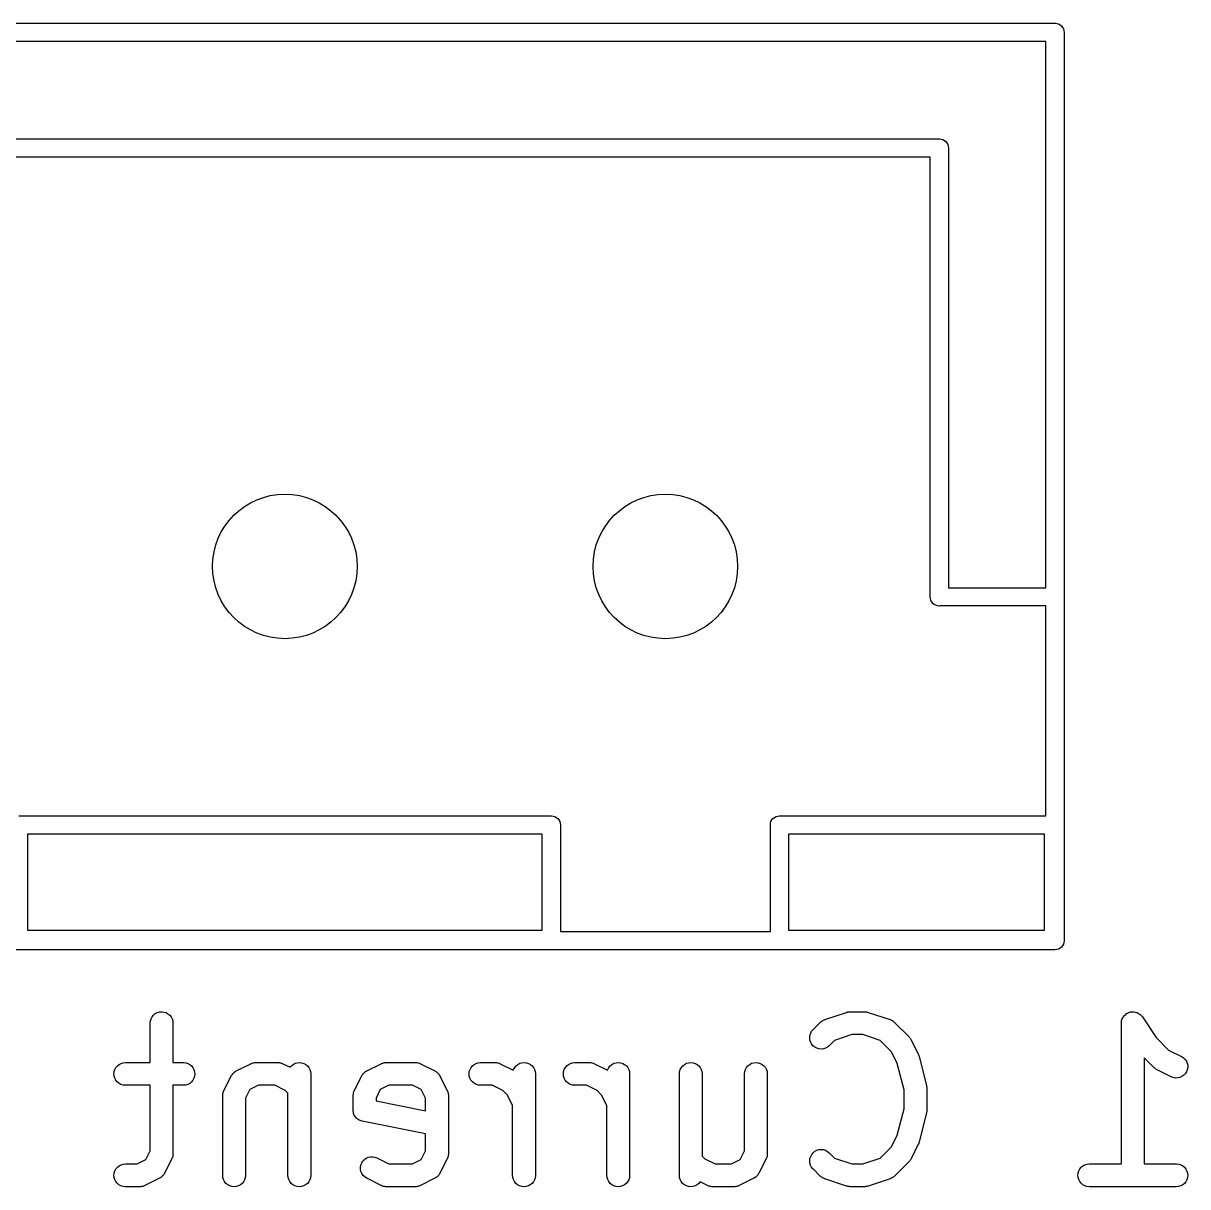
# Model space of a CAD drawing. Extents: x 140.2 to 175.1, y -102.6 to -62.2.
# Drawn here: x 146.07 to 153.72, y -99.2 to -91.55 of the extents above; entities that cross this region are included whole.
import ezdxf

# ---------------------------------------------------------------- set-up
doc = ezdxf.new("R2010")
doc.units = 0
doc.layers.add('BLACK', color=7, linetype='CONTINUOUS')

msp = doc.modelspace()

# ---------------------------------------------------------------- linework, layer by layer
at = {"layer": 'BLACK', "linetype": 'CONTINUOUS'}
for p, q in [((142.731, -91.553), (152.845, -91.553)), ((152.845, -91.553), (152.848, -91.5527)), ((152.848, -91.5527), (152.851, -91.553)), ((152.851, -91.553), (152.851, -91.553)), ((152.851, -91.553), (152.86, -91.5539)), ((152.86, -91.5539), (152.871, -91.5573)), ((152.871, -91.5573), (152.881, -91.5629)), ((152.881, -91.5629), (152.891, -91.5704)), ((152.891, -91.5704), (152.898, -91.5795)), ((152.898, -91.5795), (152.904, -91.5899)), ((152.904, -91.5899), (152.907, -91.6012)), ((152.907, -91.6012), (152.908, -91.613)), ((152.908, -91.613), (152.908, -91.6159)), ((152.908, -91.6159), (152.908, -97.5801)), ((152.788, -91.673), (142.788, -91.673)), ((152.788, -95.263), (152.788, -91.673)), ((143.491, -92.313), (152.085, -92.313)), ((152.085, -92.313), (152.088, -92.3127)), ((152.088, -92.3127), (152.091, -92.313)), ((152.091, -92.313), (152.1, -92.3139)), ((152.1, -92.3139), (152.111, -92.3173)), ((152.111, -92.3173), (152.121, -92.3229)), ((152.121, -92.3229), (152.131, -92.3304)), ((152.131, -92.3304), (152.138, -92.3395)), ((152.138, -92.3395), (152.144, -92.3499)), ((152.144, -92.3499), (152.147, -92.3612)), ((152.147, -92.3612), (152.148, -92.373)), ((152.148, -92.373), (152.148, -92.3759)), ((152.148, -92.3759), (152.148, -95.263)), ((152.028, -92.433), (143.548, -92.433)), ((152.028, -95.3201), (152.028, -92.433)), ((152.028, -95.323), (152.028, -95.3201)), ((152.029, -95.3348), (152.028, -95.323)), ((152.148, -95.263), (152.788, -95.263)), ((152.032, -95.3461), (152.029, -95.3348)), ((152.038, -95.3565), (152.032, -95.3461)), ((152.045, -95.3656), (152.038, -95.3565)), ((152.055, -95.3731), (152.045, -95.3656)), ((152.065, -95.3787), (152.055, -95.3731)), ((152.076, -95.3821), (152.065, -95.3787)), ((152.088, -95.3833), (152.076, -95.3821)), ((152.091, -95.383), (152.088, -95.3833)), ((152.788, -95.383), (152.091, -95.383)), ((152.788, -96.763), (152.788, -95.383)), ((146.041, -96.763), (149.535, -96.763)), ((149.535, -96.763), (149.538, -96.7627)), ((149.538, -96.7627), (149.541, -96.763)), ((149.541, -96.763), (149.541, -96.763)), ((149.541, -96.763), (149.55, -96.7639)), ((149.55, -96.7639), (149.561, -96.7673)), ((149.561, -96.7673), (149.571, -96.7729)), ((149.571, -96.7729), (149.581, -96.7804)), ((150.995, -96.7804), (151.005, -96.7729)), ((151.005, -96.7729), (151.015, -96.7673)), ((151.015, -96.7673), (151.026, -96.7639)), ((151.026, -96.7639), (151.035, -96.763)), ((151.035, -96.763), (151.038, -96.7627)), ((151.035, -96.763), (151.035, -96.763)), ((151.038, -96.7627), (151.041, -96.763)), ((151.041, -96.763), (152.788, -96.763)), ((149.581, -96.7804), (149.588, -96.7895)), ((149.588, -96.7895), (149.594, -96.7999)), ((149.594, -96.7999), (149.597, -96.8112)), ((149.597, -96.8112), (149.598, -96.823)), ((149.598, -96.823), (149.598, -96.8259)), ((149.598, -96.8259), (149.598, -97.523)), ((150.978, -96.823), (150.979, -96.8112)), ((150.978, -96.826), (150.978, -96.823)), ((150.978, -97.523), (150.978, -96.826)), ((150.979, -96.8112), (150.982, -96.7999)), ((150.982, -96.7999), (150.988, -96.7895)), ((150.988, -96.7895), (150.995, -96.7804)), ((146.098, -96.883), (146.098, -97.513)), ((149.478, -96.883), (146.098, -96.883)), ((149.478, -97.513), (149.478, -96.883)), ((151.098, -96.883), (151.098, -97.513)), ((152.778, -96.883), (151.098, -96.883)), ((152.778, -97.513), (152.778, -96.883)), ((146.098, -97.513), (149.478, -97.513)), ((149.598, -97.523), (150.978, -97.523)), ((151.098, -97.513), (152.778, -97.513)), ((152.898, -97.6165), (152.891, -97.6256)), ((152.904, -97.6061), (152.898, -97.6165)), ((152.907, -97.5948), (152.904, -97.6061)), ((152.908, -97.5859), (152.907, -97.5948)), ((152.908, -97.5801), (152.908, -97.583)), ((152.908, -97.583), (152.908, -97.5859)), ((152.908, -97.5859), (152.908, -97.5859)), ((152.845, -97.643), (142.731, -97.643)), ((152.848, -97.6433), (152.845, -97.643)), ((152.86, -97.6421), (152.848, -97.6433)), ((152.871, -97.6387), (152.86, -97.6421)), ((152.881, -97.6331), (152.871, -97.6387)), ((152.891, -97.6256), (152.881, -97.6331)), ((146.917, -98.083), (146.926, -98.0718)), ((146.926, -98.0718), (146.937, -98.0626)), ((146.937, -98.0626), (146.95, -98.0558)), ((146.95, -98.0558), (146.964, -98.0517)), ((146.964, -98.0517), (146.979, -98.0504)), ((146.979, -98.0504), (146.994, -98.0519)), ((146.994, -98.0519), (147.008, -98.0562)), ((147.008, -98.0562), (147.02, -98.0632)), ((147.02, -98.0632), (147.032, -98.0725)), ((147.032, -98.0725), (147.041, -98.0839)), ((151.336, -98.1018), (151.479, -98.0542)), ((151.479, -98.0542), (151.48, -98.0539)), ((151.48, -98.0539), (151.484, -98.053)), ((151.484, -98.053), (151.488, -98.0518)), ((151.488, -98.0518), (151.491, -98.0515)), ((151.491, -98.0515), (151.494, -98.0509)), ((151.494, -98.0509), (151.498, -98.0508)), ((151.498, -98.0508), (151.502, -98.0504)), ((151.502, -98.0504), (151.598, -98.0504)), ((151.598, -98.0504), (151.599, -98.0504)), ((151.599, -98.0504), (151.603, -98.0509)), ((151.603, -98.0509), (151.607, -98.051)), ((151.607, -98.051), (151.61, -98.0517)), ((151.61, -98.0517), (151.613, -98.052)), ((151.613, -98.052), (151.617, -98.0533)), ((151.617, -98.0533), (151.621, -98.0542)), ((151.621, -98.0542), (151.764, -98.1018)), ((153.298, -98.083), (153.302, -98.0775)), ((153.302, -98.0775), (153.307, -98.0719)), ((153.307, -98.0718), (153.313, -98.0673)), ((153.307, -98.0719), (153.307, -98.0718)), ((153.307, -98.0718), (153.307, -98.0718)), ((153.313, -98.0673), (153.318, -98.0627)), ((153.318, -98.0626), (153.325, -98.0593)), ((153.318, -98.0627), (153.318, -98.0626)), ((153.318, -98.0627), (153.318, -98.0627)), ((153.325, -98.0593), (153.331, -98.0559)), ((153.331, -98.0558), (153.338, -98.0538)), ((153.331, -98.0559), (153.331, -98.0558)), ((153.331, -98.0559), (153.331, -98.0559)), ((153.338, -98.0538), (153.345, -98.0517)), ((153.345, -98.0517), (153.352, -98.0511)), ((153.345, -98.0517), (153.345, -98.0517)), ((153.345, -98.0517), (153.345, -98.0517)), ((153.352, -98.0511), (153.36, -98.0504)), ((153.36, -98.0504), (153.36, -98.0504)), ((153.36, -98.0504), (153.367, -98.0511)), ((153.36, -98.0504), (153.36, -98.0504)), ((153.367, -98.0511), (153.374, -98.0519)), ((153.374, -98.0519), (153.374, -98.0519)), ((153.374, -98.0519), (153.375, -98.0519)), ((153.375, -98.0519), (153.382, -98.0541)), ((153.382, -98.0541), (153.388, -98.0562)), ((153.388, -98.0562), (153.388, -98.0562)), ((153.388, -98.0562), (153.388, -98.0562)), ((153.388, -98.0562), (153.395, -98.0598)), ((153.395, -98.0598), (153.401, -98.0631)), ((153.401, -98.0631), (153.401, -98.0632)), ((153.401, -98.0632), (153.401, -98.0632)), ((153.401, -98.0632), (153.407, -98.0678)), ((153.407, -98.0678), (153.413, -98.0724)), ((153.413, -98.0724), (153.413, -98.0725)), ((153.413, -98.0725), (153.413, -98.0725)), ((153.413, -98.0725), (153.417, -98.078)), ((153.417, -98.078), (153.422, -98.0838)), ((146.903, -98.1243), (146.905, -98.1098)), ((146.903, -98.1254), (146.903, -98.1243)), ((146.903, -98.3837), (146.903, -98.1254)), ((146.905, -98.1098), (146.91, -98.0958)), ((146.91, -98.0958), (146.917, -98.083)), ((147.041, -98.0839), (147.048, -98.0968)), ((147.048, -98.0968), (147.052, -98.1108)), ((147.052, -98.1108), (147.053, -98.1254)), ((147.053, -98.1254), (147.053, -98.3837)), ((151.259, -98.1676), (151.306, -98.12)), ((151.306, -98.12), (151.307, -98.1192)), ((151.307, -98.1192), (151.309, -98.1179)), ((151.309, -98.1179), (151.31, -98.1163)), ((151.31, -98.1163), (151.315, -98.1133)), ((151.315, -98.1133), (151.319, -98.1101)), ((151.319, -98.1101), (151.321, -98.1091)), ((151.321, -98.1091), (151.322, -98.1078)), ((151.322, -98.1078), (151.327, -98.1057)), ((151.327, -98.1057), (151.332, -98.1034)), ((151.332, -98.1034), (151.334, -98.1027)), ((151.334, -98.1027), (151.336, -98.1018)), ((151.764, -98.1018), (151.765, -98.1022)), ((151.765, -98.1022), (151.767, -98.1031)), ((151.767, -98.1031), (151.769, -98.1038)), ((151.769, -98.1038), (151.774, -98.1062)), ((151.774, -98.1062), (151.778, -98.1083)), ((151.778, -98.1083), (151.78, -98.1096)), ((151.78, -98.1096), (151.782, -98.1107)), ((151.782, -98.1107), (151.786, -98.1139)), ((151.786, -98.1139), (151.79, -98.1169)), ((151.79, -98.1169), (151.792, -98.1186)), ((151.792, -98.1186), (151.793, -98.12)), ((151.793, -98.12), (151.889, -98.2152)), ((153.284, -98.1243), (153.285, -98.1172)), ((153.284, -98.1244), (153.284, -98.1243)), ((153.284, -98.1245), (153.284, -98.1244)), ((153.284, -98.1244), (153.284, -98.1244)), ((153.284, -98.1254), (153.284, -98.1245)), ((153.284, -99.0504), (153.284, -98.1254)), ((153.285, -98.1172), (153.286, -98.1099)), ((153.286, -98.1098), (153.288, -98.1026)), ((153.286, -98.1099), (153.286, -98.1098)), ((153.286, -98.1098), (153.286, -98.1098)), ((153.288, -98.1026), (153.29, -98.0959)), ((153.29, -98.0958), (153.294, -98.0892)), ((153.29, -98.0959), (153.29, -98.0958)), ((153.29, -98.0959), (153.29, -98.0959)), ((153.294, -98.0892), (153.297, -98.0831)), ((153.297, -98.0831), (153.298, -98.0831)), ((153.298, -98.0831), (153.298, -98.083)), ((153.422, -98.0838), (153.513, -98.2205)), ((151.237, -98.2204), (151.238, -98.2058)), ((151.238, -98.2349), (151.237, -98.2204)), ((151.238, -98.2058), (151.243, -98.1918)), ((151.243, -98.1918), (151.249, -98.1789)), ((151.249, -98.1789), (151.259, -98.1676)), ((151.514, -98.2004), (151.4, -98.2386)), ((151.585, -98.2004), (151.514, -98.2004)), ((151.7, -98.2386), (151.585, -98.2004)), ((151.889, -98.2152), (151.889, -98.2159)), ((151.889, -98.2159), (151.892, -98.2192)), ((151.892, -98.2192), (151.895, -98.2223)), ((151.895, -98.2223), (151.897, -98.225)), ((151.897, -98.225), (151.899, -98.2274)), ((151.899, -98.2274), (151.9, -98.2311)), ((151.9, -98.2311), (151.903, -98.2347)), ((153.513, -98.2205), (153.594, -98.3018)), ((151.242, -98.249), (151.238, -98.2349)), ((151.249, -98.2619), (151.242, -98.249)), ((151.258, -98.2733), (151.249, -98.2619)), ((151.27, -98.2827), (151.258, -98.2733)), ((151.283, -98.2897), (151.27, -98.2827)), ((151.296, -98.294), (151.283, -98.2897)), ((151.311, -98.2956), (151.296, -98.294)), ((151.326, -98.2943), (151.311, -98.2956)), ((151.34, -98.2903), (151.326, -98.2943)), ((151.353, -98.2835), (151.34, -98.2903)), ((151.364, -98.2744), (151.353, -98.2835)), ((151.365, -98.2737), (151.364, -98.2744)), ((151.4, -98.2386), (151.365, -98.2737)), ((151.774, -98.3127), (151.7, -98.2386)), ((151.903, -98.2347), (151.95, -98.3299)), ((153.594, -98.3018), (153.679, -98.344)), ((146.712, -98.3894), (146.726, -98.3851)), ((146.726, -98.3851), (146.74, -98.3837)), ((146.74, -98.3837), (146.903, -98.3837)), ((147.053, -98.3837), (147.121, -98.3837)), ((147.121, -98.3837), (147.122, -98.3837)), ((147.122, -98.3837), (147.137, -98.3854)), ((147.137, -98.3854), (147.151, -98.3898)), ((147.581, -98.3858), (147.583, -98.3851)), ((147.583, -98.3851), (147.588, -98.3846)), ((147.588, -98.3846), (147.593, -98.3838)), ((147.593, -98.3838), (147.595, -98.3839)), ((147.595, -98.3839), (147.598, -98.3837)), ((147.598, -98.3837), (147.74, -98.3837)), ((147.74, -98.3837), (147.741, -98.3837)), ((147.741, -98.3837), (147.744, -98.384)), ((147.744, -98.384), (147.746, -98.3839)), ((147.746, -98.3839), (147.751, -98.3848)), ((147.751, -98.3848), (147.756, -98.3854)), ((147.756, -98.3854), (147.758, -98.386)), ((147.855, -98.3892), (147.869, -98.385)), ((147.869, -98.385), (147.884, -98.3837)), ((147.884, -98.3837), (147.898, -98.3852)), ((147.898, -98.3852), (147.912, -98.3896)), ((148.438, -98.3858), (148.44, -98.3851)), ((148.44, -98.3851), (148.445, -98.3846)), ((148.445, -98.3846), (148.45, -98.3838)), ((148.45, -98.3838), (148.452, -98.3839)), ((148.452, -98.3839), (148.455, -98.3837)), ((148.455, -98.3837), (148.645, -98.3837)), ((148.645, -98.3837), (148.646, -98.3837)), ((148.646, -98.3837), (148.648, -98.384)), ((148.648, -98.384), (148.651, -98.3839)), ((148.651, -98.3839), (148.656, -98.3848)), ((148.656, -98.3848), (148.661, -98.3854)), ((148.661, -98.3854), (148.663, -98.386)), ((149.045, -98.3894), (149.059, -98.3851)), ((149.059, -98.3851), (149.074, -98.3837)), ((149.074, -98.3837), (149.169, -98.3837)), ((149.169, -98.3837), (149.17, -98.3837)), ((149.17, -98.3837), (149.172, -98.384)), ((149.172, -98.384), (149.174, -98.3839)), ((149.174, -98.3839), (149.179, -98.3848)), ((149.179, -98.3848), (149.185, -98.3854)), ((149.185, -98.3854), (149.187, -98.386)), ((149.331, -98.3892), (149.345, -98.385)), ((149.345, -98.385), (149.36, -98.3837)), ((149.36, -98.3837), (149.375, -98.3852)), ((149.375, -98.3852), (149.388, -98.3896)), ((149.664, -98.3894), (149.678, -98.3851)), ((149.678, -98.3851), (149.693, -98.3837)), ((149.693, -98.3837), (149.788, -98.3837)), ((149.788, -98.3837), (149.789, -98.3837)), ((149.789, -98.3837), (149.791, -98.384)), ((149.791, -98.384), (149.793, -98.3839)), ((149.793, -98.3839), (149.799, -98.3848)), ((149.799, -98.3848), (149.804, -98.3854)), ((149.804, -98.3854), (149.806, -98.386)), ((149.95, -98.3892), (149.964, -98.385)), ((149.964, -98.385), (149.979, -98.3837)), ((149.979, -98.3837), (149.994, -98.3852)), ((149.994, -98.3852), (150.008, -98.3896)), ((150.427, -98.3892), (150.441, -98.385)), ((150.441, -98.385), (150.455, -98.3837)), ((150.455, -98.3837), (150.47, -98.3852)), ((150.47, -98.3852), (150.484, -98.3896)), ((150.855, -98.3892), (150.869, -98.385)), ((150.869, -98.385), (150.884, -98.3837)), ((150.884, -98.3837), (150.898, -98.3852)), ((150.898, -98.3852), (150.912, -98.3896)), ((151.812, -98.3897), (151.774, -98.3127)), ((151.95, -98.3299), (151.951, -98.3309)), ((151.951, -98.3309), (151.951, -98.3312)), ((151.951, -98.3312), (151.951, -98.3315)), ((151.951, -98.3315), (151.953, -98.3381)), ((151.953, -98.3381), (151.956, -98.3446)), ((151.956, -98.3446), (151.956, -98.345)), ((151.956, -98.345), (151.956, -98.3453)), ((151.956, -98.3453), (152.004, -98.5358)), ((153.497, -98.4165), (153.434, -98.3541)), ((153.434, -98.3541), (153.434, -99.0504)), ((153.679, -98.344), (153.68, -98.3445)), ((153.68, -98.3445), (153.692, -98.3525)), ((153.692, -98.3525), (153.702, -98.3627)), ((153.702, -98.3627), (153.711, -98.3747)), ((153.711, -98.3747), (153.717, -98.3881)), ((146.665, -98.4582), (146.667, -98.4436)), ((146.667, -98.4728), (146.665, -98.4582)), ((146.667, -98.4436), (146.671, -98.4296)), ((146.671, -98.4296), (146.678, -98.4168)), ((146.678, -98.4168), (146.688, -98.4055)), ((146.688, -98.4055), (146.699, -98.3962)), ((146.699, -98.3962), (146.712, -98.3894)), ((147.151, -98.3898), (147.164, -98.3968)), ((147.164, -98.3968), (147.175, -98.4062)), ((147.175, -98.4062), (147.184, -98.4176)), ((147.184, -98.4176), (147.191, -98.4306)), ((147.191, -98.4306), (147.195, -98.4447)), ((147.195, -98.4447), (147.196, -98.4592)), ((147.196, -98.4592), (147.195, -98.4738)), ((147.441, -98.4644), (147.444, -98.4596)), ((147.444, -98.4596), (147.445, -98.4584)), ((147.445, -98.4584), (147.446, -98.4571)), ((147.446, -98.4571), (147.45, -98.4532)), ((147.45, -98.4532), (147.454, -98.4491)), ((147.454, -98.4491), (147.455, -98.4482)), ((147.455, -98.4482), (147.456, -98.447)), ((147.456, -98.447), (147.461, -98.444)), ((147.461, -98.444), (147.466, -98.4408)), ((147.466, -98.4408), (147.467, -98.4401)), ((147.467, -98.4401), (147.469, -98.4393)), ((147.469, -98.4393), (147.564, -98.3916)), ((147.564, -98.3916), (147.565, -98.3912)), ((147.565, -98.3912), (147.567, -98.3904)), ((147.567, -98.3904), (147.569, -98.3894)), ((147.569, -98.3894), (147.574, -98.3879)), ((147.574, -98.3879), (147.579, -98.3861)), ((147.579, -98.3861), (147.581, -98.3858)), ((147.758, -98.386), (147.76, -98.3864)), ((147.76, -98.3864), (147.765, -98.3882)), ((147.765, -98.3882), (147.77, -98.3898)), ((147.77, -98.3898), (147.772, -98.3908)), ((147.772, -98.3908), (147.774, -98.3916)), ((147.774, -98.3916), (147.822, -98.4156)), ((147.822, -98.4156), (147.831, -98.4051)), ((147.831, -98.4051), (147.842, -98.396)), ((147.842, -98.396), (147.855, -98.3892)), ((147.912, -98.3896), (147.925, -98.3965)), ((147.925, -98.3965), (147.936, -98.4059)), ((147.936, -98.4059), (147.946, -98.4172)), ((147.946, -98.4172), (147.953, -98.4301)), ((147.953, -98.4301), (147.957, -98.4441)), ((147.957, -98.4441), (147.958, -98.4587)), ((147.958, -98.4587), (147.958, -99.1254)), ((148.298, -98.4644), (148.301, -98.4596)), ((148.301, -98.4596), (148.302, -98.4584)), ((148.302, -98.4584), (148.303, -98.4571)), ((148.303, -98.4571), (148.307, -98.4532)), ((148.307, -98.4532), (148.311, -98.4491)), ((148.311, -98.4491), (148.312, -98.4482)), ((148.312, -98.4482), (148.313, -98.447)), ((148.313, -98.447), (148.318, -98.444)), ((148.318, -98.444), (148.323, -98.4408)), ((148.323, -98.4408), (148.325, -98.4401)), ((148.325, -98.4401), (148.326, -98.4393)), ((148.326, -98.4393), (148.421, -98.3916)), ((148.421, -98.3916), (148.422, -98.3912)), ((148.422, -98.3912), (148.424, -98.3904)), ((148.424, -98.3904), (148.426, -98.3894)), ((148.426, -98.3894), (148.431, -98.3879)), ((148.431, -98.3879), (148.436, -98.3861)), ((148.436, -98.3861), (148.438, -98.3858)), ((148.663, -98.386), (148.665, -98.3864)), ((148.665, -98.3864), (148.67, -98.3882)), ((148.67, -98.3882), (148.675, -98.3898)), ((148.675, -98.3898), (148.677, -98.3908)), ((148.677, -98.3908), (148.679, -98.3916)), ((148.679, -98.3916), (148.774, -98.4393)), ((148.774, -98.4393), (148.775, -98.4397)), ((148.775, -98.4397), (148.776, -98.4406)), ((148.776, -98.4406), (148.778, -98.4413)), ((148.778, -98.4413), (148.782, -98.4446)), ((148.782, -98.4446), (148.787, -98.4477)), ((148.787, -98.4477), (148.788, -98.4488)), ((148.788, -98.4488), (148.79, -98.4498)), ((148.79, -98.4498), (148.794, -98.4539)), ((148.794, -98.4539), (148.798, -98.4579)), ((148.798, -98.4579), (148.799, -98.4592)), ((148.799, -98.4592), (148.8, -98.4604)), ((148.8, -98.4604), (148.803, -98.4652)), ((148.999, -98.4582), (149, -98.4436)), ((149, -98.4728), (148.999, -98.4582)), ((149, -98.4436), (149.005, -98.4296)), ((149.005, -98.4296), (149.012, -98.4168)), ((149.012, -98.4168), (149.021, -98.4055)), ((149.021, -98.4055), (149.032, -98.3962)), ((149.032, -98.3962), (149.045, -98.3894)), ((149.187, -98.386), (149.189, -98.3864)), ((149.189, -98.3864), (149.194, -98.3882)), ((149.194, -98.3882), (149.198, -98.3898)), ((149.198, -98.3898), (149.2, -98.3908)), ((149.2, -98.3908), (149.202, -98.3916)), ((149.202, -98.3916), (149.289, -98.4347)), ((149.289, -98.4347), (149.29, -98.4292)), ((149.29, -98.4292), (149.298, -98.4163)), ((149.298, -98.4163), (149.307, -98.4051)), ((149.307, -98.4051), (149.318, -98.396)), ((149.318, -98.396), (149.331, -98.3892)), ((149.388, -98.3896), (149.401, -98.3965)), ((149.401, -98.3965), (149.413, -98.4059)), ((149.413, -98.4059), (149.422, -98.4172)), ((149.422, -98.4172), (149.429, -98.4301)), ((149.429, -98.4301), (149.433, -98.4441)), ((149.433, -98.4441), (149.434, -98.4587)), ((149.434, -98.4587), (149.434, -99.1254)), ((149.618, -98.4582), (149.619, -98.4436)), ((149.619, -98.4728), (149.618, -98.4582)), ((149.619, -98.4436), (149.624, -98.4296)), ((149.624, -98.4296), (149.631, -98.4168)), ((149.631, -98.4168), (149.64, -98.4055)), ((149.64, -98.4055), (149.651, -98.3962)), ((149.651, -98.3962), (149.664, -98.3894)), ((149.806, -98.386), (149.808, -98.3864)), ((149.808, -98.3864), (149.813, -98.3882)), ((149.813, -98.3882), (149.818, -98.3898)), ((149.818, -98.3898), (149.819, -98.3908)), ((149.819, -98.3908), (149.822, -98.3916)), ((149.822, -98.3916), (149.908, -98.4347)), ((149.908, -98.4347), (149.91, -98.4292)), ((149.91, -98.4292), (149.917, -98.4163)), ((149.917, -98.4163), (149.926, -98.4051)), ((149.926, -98.4051), (149.937, -98.396)), ((149.937, -98.396), (149.95, -98.3892)), ((150.008, -98.3896), (150.02, -98.3965)), ((150.02, -98.3965), (150.032, -98.4059)), ((150.032, -98.4059), (150.041, -98.4172)), ((150.041, -98.4172), (150.048, -98.4301)), ((150.048, -98.4301), (150.052, -98.4441)), ((150.052, -98.4441), (150.053, -98.4587)), ((150.053, -98.4587), (150.053, -99.1254)), ((150.38, -98.4577), (150.381, -98.4431)), ((150.38, -98.4587), (150.38, -98.4577)), ((150.38, -99.1254), (150.38, -98.4587)), ((150.381, -98.4431), (150.386, -98.4292)), ((150.386, -98.4292), (150.393, -98.4163)), ((150.393, -98.4163), (150.402, -98.4051)), ((150.402, -98.4051), (150.414, -98.396)), ((150.414, -98.396), (150.427, -98.3892)), ((150.484, -98.3896), (150.497, -98.3965)), ((150.497, -98.3965), (150.508, -98.4059)), ((150.508, -98.4059), (150.517, -98.4172)), ((150.517, -98.4172), (150.524, -98.4301)), ((150.524, -98.4301), (150.528, -98.4441)), ((150.528, -98.4441), (150.53, -98.4587)), ((150.53, -98.4587), (150.53, -98.9991)), ((150.808, -98.4577), (150.81, -98.4431)), ((150.808, -98.4587), (150.808, -98.4577)), ((150.808, -98.9648), (150.808, -98.4587)), ((150.81, -98.4431), (150.814, -98.4292)), ((150.814, -98.4292), (150.821, -98.4163)), ((150.821, -98.4163), (150.831, -98.4051)), ((150.831, -98.4051), (150.842, -98.396)), ((150.842, -98.396), (150.855, -98.3892)), ((150.912, -98.3896), (150.925, -98.3965)), ((150.925, -98.3965), (150.936, -98.4059)), ((150.936, -98.4059), (150.946, -98.4172)), ((150.946, -98.4172), (150.953, -98.4301)), ((150.953, -98.4301), (150.957, -98.4441)), ((150.957, -98.4441), (150.958, -98.4587)), ((150.958, -98.4587), (150.958, -98.9825)), ((151.856, -98.5632), (151.812, -98.3897)), ((153.5, -98.4192), (153.497, -98.4165)), ((153.503, -98.4221), (153.5, -98.4192)), ((153.506, -98.4238), (153.503, -98.4221)), ((153.508, -98.4258), (153.506, -98.4238)), ((153.512, -98.4278), (153.508, -98.4258)), ((153.515, -98.4301), (153.512, -98.4278)), ((153.516, -98.4306), (153.515, -98.4301)), ((153.612, -98.4782), (153.516, -98.4306)), ((153.704, -98.4574), (153.694, -98.468)), ((153.712, -98.4451), (153.704, -98.4574)), ((153.717, -98.4315), (153.712, -98.4451)), ((153.717, -98.3881), (153.72, -98.4024)), ((153.72, -98.4171), (153.717, -98.4315)), ((153.72, -98.4024), (153.72, -98.4171)), ((146.671, -98.4868), (146.667, -98.4728)), ((146.678, -98.4998), (146.671, -98.4868)), ((146.687, -98.5112), (146.678, -98.4998)), ((146.698, -98.5206), (146.687, -98.5112)), ((146.711, -98.5276), (146.698, -98.5206)), ((146.725, -98.5321), (146.711, -98.5276)), ((146.739, -98.5337), (146.725, -98.5321)), ((146.74, -98.5337), (146.739, -98.5337)), ((146.903, -98.5337), (146.74, -98.5337)), ((146.903, -98.9648), (146.903, -98.5337)), ((147.121, -98.5337), (147.053, -98.5337)), ((147.053, -98.5337), (147.053, -98.9825)), ((147.136, -98.5323), (147.121, -98.5337)), ((147.15, -98.5281), (147.136, -98.5323)), ((147.163, -98.5212), (147.15, -98.5281)), ((147.174, -98.5119), (147.163, -98.5212)), ((147.184, -98.5007), (147.174, -98.5119)), ((147.19, -98.4878), (147.184, -98.5007)), ((147.195, -98.4738), (147.19, -98.4878)), ((147.388, -98.568), (147.435, -98.4728)), ((147.435, -98.4728), (147.436, -98.4719)), ((147.436, -98.4719), (147.437, -98.4705)), ((147.437, -98.469), (147.441, -98.4644)), ((147.437, -98.4705), (147.437, -98.469)), ((147.615, -98.5337), (147.558, -98.5622)), ((147.723, -98.5337), (147.615, -98.5337)), ((147.791, -98.568), (147.723, -98.5337)), ((148.245, -98.568), (148.292, -98.4728)), ((148.292, -98.4728), (148.293, -98.4719)), ((148.293, -98.4719), (148.294, -98.4705)), ((148.294, -98.469), (148.298, -98.4644)), ((148.294, -98.4705), (148.294, -98.469)), ((148.472, -98.5337), (148.415, -98.5622)), ((148.627, -98.5337), (148.472, -98.5337)), ((148.684, -98.5622), (148.627, -98.5337)), ((148.803, -98.4652), (148.806, -98.4699)), ((148.806, -98.4699), (148.807, -98.4714)), ((148.807, -98.4714), (148.807, -98.4728)), ((148.807, -98.4728), (148.855, -98.568)), ((149.004, -98.4868), (149, -98.4728)), ((149.011, -98.4998), (149.004, -98.4868)), ((149.02, -98.5112), (149.011, -98.4998)), ((149.031, -98.5206), (149.02, -98.5112)), ((149.044, -98.5276), (149.031, -98.5206)), ((149.058, -98.5321), (149.044, -98.5276)), ((149.073, -98.5337), (149.058, -98.5321)), ((149.074, -98.5337), (149.073, -98.5337)), ((149.151, -98.5337), (149.074, -98.5337)), ((149.22, -98.568), (149.151, -98.5337)), ((149.623, -98.4868), (149.619, -98.4728)), ((149.63, -98.4998), (149.623, -98.4868)), ((149.639, -98.5112), (149.63, -98.4998)), ((149.65, -98.5206), (149.639, -98.5112)), ((149.663, -98.5276), (149.65, -98.5206)), ((149.677, -98.5321), (149.663, -98.5276)), ((149.692, -98.5337), (149.677, -98.5321)), ((149.693, -98.5337), (149.692, -98.5337)), ((149.77, -98.5337), (149.693, -98.5337)), ((149.839, -98.568), (149.77, -98.5337)), ((152.004, -98.5358), (152.004, -98.5368)), ((152.004, -98.5368), (152.004, -98.5381)), ((152.004, -98.5381), (152.004, -98.5394)), ((153.625, -98.4834), (153.612, -98.4782)), ((153.64, -98.4859), (153.625, -98.4834)), ((153.654, -98.4855), (153.64, -98.4859)), ((153.669, -98.4823), (153.654, -98.4855)), ((153.682, -98.4764), (153.669, -98.4823)), ((153.694, -98.468), (153.682, -98.4764)), ((147.38, -98.5961), (147.381, -98.5911)), ((147.38, -98.5983), (147.38, -98.5961)), ((147.38, -98.6005), (147.38, -98.5983)), ((147.38, -98.6016), (147.38, -98.6005)), ((147.38, -99.1254), (147.38, -98.6016)), ((147.381, -98.586), (147.382, -98.5839)), ((147.381, -98.5911), (147.381, -98.586)), ((147.382, -98.5817), (147.384, -98.5769)), ((147.382, -98.5839), (147.382, -98.5817)), ((147.384, -98.5769), (147.386, -98.572)), ((147.386, -98.572), (147.387, -98.5701)), ((147.387, -98.5701), (147.388, -98.568)), ((147.558, -98.5622), (147.53, -98.6193)), ((147.808, -98.585), (147.791, -98.568)), ((147.808, -99.1254), (147.808, -98.585)), ((148.237, -98.5961), (148.238, -98.5911)), ((148.237, -98.5983), (148.237, -98.5961)), ((148.237, -98.6005), (148.237, -98.5983)), ((148.237, -98.6016), (148.237, -98.6005)), ((148.237, -98.6968), (148.237, -98.6016)), ((148.238, -98.586), (148.239, -98.5839)), ((148.238, -98.5911), (148.238, -98.586)), ((148.239, -98.5817), (148.241, -98.5769)), ((148.239, -98.5839), (148.239, -98.5817)), ((148.241, -98.5769), (148.243, -98.572)), ((148.243, -98.572), (148.244, -98.5701)), ((148.244, -98.5701), (148.245, -98.568)), ((148.415, -98.5622), (148.387, -98.6193)), ((148.713, -98.6193), (148.684, -98.5622)), ((148.855, -98.568), (148.856, -98.569)), ((148.856, -98.569), (148.856, -98.571)), ((148.856, -98.571), (148.857, -98.573)), ((148.857, -98.573), (148.859, -98.5779)), ((148.859, -98.5779), (148.861, -98.5827)), ((148.861, -98.5827), (148.861, -98.5849)), ((148.861, -98.5849), (148.862, -98.587)), ((148.862, -98.587), (148.862, -98.5921)), ((148.862, -98.5921), (148.863, -98.5972)), ((148.863, -98.5972), (148.863, -98.5994)), ((148.863, -98.5994), (148.863, -98.6016)), ((148.863, -98.6016), (148.863, -98.9825)), ((149.25, -98.5984), (149.22, -98.568)), ((149.284, -98.6669), (149.25, -98.5984)), ((149.869, -98.5984), (149.839, -98.568)), ((149.903, -98.6669), (149.869, -98.5984)), ((151.856, -98.6876), (151.856, -98.5632)), ((152.004, -98.5394), (152.005, -98.5454)), ((152.005, -98.5454), (152.006, -98.5513)), ((152.006, -98.5513), (152.006, -98.5526)), ((152.006, -98.5526), (152.006, -98.554)), ((152.006, -98.554), (152.006, -98.6968)), ((147.53, -98.6193), (147.53, -99.1254)), ((148.387, -98.6193), (148.387, -98.6353)), ((148.387, -98.6353), (148.713, -98.7006)), ((148.713, -98.7006), (148.713, -98.6193)), ((149.284, -99.1254), (149.284, -98.6669)), ((149.903, -99.1254), (149.903, -98.6669)), ((151.812, -98.8611), (151.856, -98.6876)), ((148.237, -98.7038), (148.237, -98.6968)), ((148.238, -98.7107), (148.237, -98.7038)), ((148.238, -98.711), (148.238, -98.7107)), ((148.238, -98.7114), (148.238, -98.711)), ((148.24, -98.7181), (148.238, -98.7114)), ((148.242, -98.7248), (148.24, -98.7181)), ((148.242, -98.7251), (148.242, -98.7248)), ((148.242, -98.7254), (148.242, -98.7251)), ((148.246, -98.7316), (148.242, -98.7254)), ((148.249, -98.7378), (148.246, -98.7316)), ((148.249, -98.738), (148.249, -98.7378)), ((148.249, -98.7383), (148.249, -98.738)), ((148.254, -98.7437), (148.249, -98.7383)), ((148.258, -98.7492), (148.254, -98.7437)), ((148.258, -98.7494), (148.258, -98.7492)), ((148.259, -98.7497), (148.258, -98.7494)), ((148.264, -98.7541), (148.259, -98.7497)), ((148.269, -98.7586), (148.264, -98.7541)), ((148.27, -98.7588), (148.269, -98.7586)), ((148.27, -98.759), (148.27, -98.7588)), ((148.276, -98.7623), (148.27, -98.759)), ((148.282, -98.7657), (148.276, -98.7623)), ((148.282, -98.7658), (148.282, -98.7657)), ((148.283, -98.7659), (148.282, -98.7658)), ((148.289, -98.768), (148.283, -98.7659)), ((152.004, -98.715), (151.956, -98.9055)), ((152.005, -98.7065), (152.004, -98.7124)), ((152.004, -98.7124), (152.004, -98.7137)), ((152.004, -98.7137), (152.004, -98.715)), ((152.006, -98.7005), (152.005, -98.7065)), ((152.006, -98.6968), (152.006, -98.6979)), ((152.006, -98.6979), (152.006, -98.6992)), ((152.006, -98.6992), (152.006, -98.7005)), ((148.296, -98.7701), (148.289, -98.768)), ((148.297, -98.7703), (148.296, -98.7701)), ((148.297, -98.7704), (148.297, -98.7703)), ((148.297, -98.7703), (148.297, -98.7703)), ((148.297, -98.7703), (148.297, -98.7703)), ((148.713, -98.8535), (148.297, -98.7704)), ((148.713, -98.9648), (148.713, -98.8535)), ((151.774, -98.9381), (151.812, -98.8611)), ((151.95, -98.9208), (151.903, -99.0161)), ((151.951, -98.9202), (151.95, -98.9205)), ((151.95, -98.9205), (151.95, -98.9208)), ((151.953, -98.9137), (151.951, -98.9202)), ((151.956, -98.9072), (151.953, -98.9137)), ((151.956, -98.9055), (151.956, -98.9065)), ((151.956, -98.9065), (151.956, -98.9068)), ((151.956, -98.9068), (151.956, -98.9072)), ((146.875, -99.0219), (146.903, -98.9648)), ((147.053, -98.988), (147.052, -98.993)), ((147.052, -98.993), (147.052, -98.9981)), ((147.053, -98.9825), (147.053, -98.9836)), ((147.053, -98.9836), (147.053, -98.9858)), ((147.053, -98.9858), (147.053, -98.988)), ((148.684, -99.0219), (148.713, -98.9648)), ((148.862, -98.993), (148.861, -98.9981)), ((148.863, -98.988), (148.862, -98.993)), ((148.863, -98.9825), (148.863, -98.9836)), ((148.863, -98.9836), (148.863, -98.9858)), ((148.863, -98.9858), (148.863, -98.988)), ((150.78, -99.0219), (150.808, -98.9648)), ((150.958, -98.988), (150.957, -98.993)), ((150.957, -98.993), (150.957, -98.9981)), ((150.958, -98.9825), (150.958, -98.9836)), ((150.958, -98.9836), (150.958, -98.9858)), ((150.958, -98.9858), (150.958, -98.988)), ((151.243, -99.0008), (151.25, -98.988)), ((151.25, -98.988), (151.259, -98.9767)), ((151.259, -98.9767), (151.271, -98.9675)), ((151.271, -98.9675), (151.283, -98.9607)), ((151.283, -98.9607), (151.297, -98.9565)), ((151.297, -98.9565), (151.312, -98.9551)), ((151.312, -98.9551), (151.327, -98.9566)), ((151.327, -98.9566), (151.341, -98.9609)), ((151.341, -98.9609), (151.354, -98.9678)), ((151.354, -98.9678), (151.365, -98.9771)), ((151.365, -98.9771), (151.4, -99.0122)), ((151.7, -99.0122), (151.774, -98.9381)), ((146.678, -99.0834), (146.688, -99.0722)), ((146.688, -99.0722), (146.699, -99.0629)), ((146.699, -99.0629), (146.712, -99.056)), ((146.712, -99.056), (146.726, -99.0518)), ((146.726, -99.0518), (146.74, -99.0504)), ((146.74, -99.0504), (146.818, -99.0504)), ((146.818, -99.0504), (146.875, -99.0219)), ((147.046, -99.0161), (146.998, -99.1113)), ((147.047, -99.0121), (147.046, -99.014)), ((147.046, -99.014), (147.046, -99.0161)), ((147.049, -99.0072), (147.047, -99.0121)), ((147.051, -99.0024), (147.049, -99.0072)), ((147.052, -98.9981), (147.051, -99.0002)), ((147.051, -99.0002), (147.051, -99.0024)), ((148.285, -99.0718), (148.287, -99.0574)), ((148.285, -99.0864), (148.285, -99.0718)), ((148.287, -99.0574), (148.293, -99.0438)), ((148.293, -99.0438), (148.3, -99.0314)), ((148.3, -99.0314), (148.311, -99.0208)), ((148.311, -99.0208), (148.323, -99.0124)), ((148.323, -99.0124), (148.336, -99.0065)), ((148.336, -99.0065), (148.35, -99.0033)), ((148.35, -99.0033), (148.365, -99.003)), ((148.365, -99.003), (148.379, -99.0054)), ((148.379, -99.0054), (148.393, -99.0107)), ((148.393, -99.0107), (148.472, -99.0504)), ((148.472, -99.0504), (148.627, -99.0504)), ((148.627, -99.0504), (148.684, -99.0219)), ((148.855, -99.0161), (148.807, -99.1113)), ((148.856, -99.014), (148.855, -99.0161)), ((148.857, -99.0121), (148.856, -99.014)), ((148.858, -99.0072), (148.857, -99.0121)), ((148.86, -99.0024), (148.858, -99.0072)), ((148.861, -99.0002), (148.86, -99.0024)), ((148.861, -98.9981), (148.861, -99.0002)), ((150.53, -98.9991), (150.547, -99.0161)), ((150.547, -99.0161), (150.615, -99.0504)), ((150.615, -99.0504), (150.723, -99.0504)), ((150.723, -99.0504), (150.78, -99.0219)), ((150.95, -99.0161), (150.903, -99.1113)), ((150.951, -99.014), (150.95, -99.0161)), ((150.952, -99.0121), (150.951, -99.014)), ((150.954, -99.0072), (150.952, -99.0121)), ((150.956, -99.0024), (150.954, -99.0072)), ((150.957, -98.9981), (150.956, -99.0002)), ((150.956, -99.0002), (150.956, -99.0024)), ((151.237, -99.0294), (151.238, -99.0148)), ((151.238, -99.0439), (151.237, -99.0294)), ((151.238, -99.0148), (151.243, -99.0008)), ((151.242, -99.058), (151.238, -99.0439)), ((151.249, -99.071), (151.242, -99.058)), ((151.258, -99.0824), (151.249, -99.071)), ((151.4, -99.0122), (151.514, -99.0504)), ((151.514, -99.0504), (151.585, -99.0504)), ((151.585, -99.0504), (151.7, -99.0122)), ((151.889, -99.0356), (151.793, -99.1308)), ((151.891, -99.0323), (151.889, -99.0356)), ((151.894, -99.0293), (151.891, -99.0323)), ((151.896, -99.0267), (151.894, -99.0293)), ((151.898, -99.0242), (151.896, -99.0267)), ((151.9, -99.0205), (151.898, -99.0242)), ((151.902, -99.017), (151.9, -99.0205)), ((151.903, -99.0161), (151.902, -99.017)), ((153.012, -99.0834), (153.021, -99.0722)), ((153.021, -99.0722), (153.032, -99.0629)), ((153.032, -99.0629), (153.045, -99.056)), ((153.045, -99.056), (153.059, -99.0518)), ((153.059, -99.0518), (153.074, -99.0504)), ((153.074, -99.0504), (153.284, -99.0504)), ((153.434, -99.0504), (153.645, -99.0504)), ((153.645, -99.0504), (153.646, -99.0504)), ((153.646, -99.0504), (153.661, -99.052)), ((153.661, -99.052), (153.675, -99.0564)), ((153.675, -99.0564), (153.688, -99.0635)), ((153.688, -99.0635), (153.699, -99.0729)), ((153.699, -99.0729), (153.708, -99.0843)), ((146.665, -99.1249), (146.667, -99.1103)), ((146.667, -99.1394), (146.665, -99.1249)), ((146.667, -99.1103), (146.671, -99.0963)), ((146.671, -99.1535), (146.667, -99.1394)), ((146.671, -99.0963), (146.678, -99.0834)), ((146.964, -99.1448), (146.869, -99.1925)), ((146.966, -99.144), (146.964, -99.1448)), ((146.967, -99.1433), (146.966, -99.144)), ((146.972, -99.1401), (146.967, -99.1433)), ((146.977, -99.1371), (146.972, -99.1401)), ((146.978, -99.1359), (146.977, -99.1371)), ((146.979, -99.135), (146.978, -99.1359)), ((146.983, -99.1309), (146.979, -99.135)), ((146.987, -99.127), (146.983, -99.1309)), ((146.988, -99.1257), (146.987, -99.127)), ((146.989, -99.1245), (146.988, -99.1257)), ((146.993, -99.1197), (146.989, -99.1245)), ((146.996, -99.1151), (146.993, -99.1197)), ((146.997, -99.1136), (146.996, -99.1151)), ((146.998, -99.1113), (146.997, -99.1122)), ((146.997, -99.1122), (146.997, -99.1136)), ((147.381, -99.1399), (147.38, -99.1254)), ((147.385, -99.154), (147.381, -99.1399)), ((147.528, -99.141), (147.524, -99.1549)), ((147.53, -99.1264), (147.528, -99.141)), ((147.53, -99.1254), (147.53, -99.1264)), ((147.81, -99.1399), (147.808, -99.1254)), ((147.814, -99.154), (147.81, -99.1399)), ((147.957, -99.141), (147.952, -99.1549)), ((147.958, -99.1264), (147.957, -99.141)), ((147.958, -99.1254), (147.958, -99.1264)), ((148.288, -99.1007), (148.285, -99.0864)), ((148.294, -99.1142), (148.288, -99.1007)), ((148.302, -99.1262), (148.294, -99.1142)), ((148.313, -99.1364), (148.302, -99.1262)), ((148.325, -99.1444), (148.313, -99.1364)), ((148.326, -99.1448), (148.325, -99.1444)), ((148.421, -99.1925), (148.326, -99.1448)), ((148.774, -99.1448), (148.679, -99.1925)), ((148.775, -99.144), (148.774, -99.1448)), ((148.777, -99.1433), (148.775, -99.144)), ((148.781, -99.1401), (148.777, -99.1433)), ((148.786, -99.1371), (148.781, -99.1401)), ((148.787, -99.1359), (148.786, -99.1371)), ((148.789, -99.135), (148.787, -99.1359)), ((148.793, -99.1309), (148.789, -99.135)), ((148.797, -99.127), (148.793, -99.1309)), ((148.798, -99.1257), (148.797, -99.127)), ((148.799, -99.1245), (148.798, -99.1257)), ((148.802, -99.1197), (148.799, -99.1245)), ((148.805, -99.1151), (148.802, -99.1197)), ((148.806, -99.1136), (148.805, -99.1151)), ((148.807, -99.1122), (148.806, -99.1136)), ((148.807, -99.1113), (148.807, -99.1122)), ((149.286, -99.1399), (149.284, -99.1254)), ((149.29, -99.154), (149.286, -99.1399)), ((149.433, -99.141), (149.428, -99.1549)), ((149.434, -99.1264), (149.433, -99.141)), ((149.434, -99.1254), (149.434, -99.1264)), ((149.905, -99.1399), (149.903, -99.1254)), ((149.909, -99.154), (149.905, -99.1399)), ((150.052, -99.141), (150.047, -99.1549)), ((150.053, -99.1264), (150.052, -99.141)), ((150.053, -99.1254), (150.053, -99.1264)), ((150.381, -99.1399), (150.38, -99.1254)), ((150.385, -99.154), (150.381, -99.1399)), ((150.869, -99.1448), (150.774, -99.1925)), ((150.871, -99.144), (150.869, -99.1448)), ((150.872, -99.1433), (150.871, -99.144)), ((150.877, -99.1401), (150.872, -99.1433)), ((150.882, -99.1371), (150.877, -99.1401)), ((150.883, -99.1359), (150.882, -99.1371)), ((150.884, -99.135), (150.883, -99.1359)), ((150.888, -99.1309), (150.884, -99.135)), ((150.892, -99.127), (150.888, -99.1309)), ((150.893, -99.1257), (150.892, -99.127)), ((150.894, -99.1245), (150.893, -99.1257)), ((150.897, -99.1197), (150.894, -99.1245)), ((150.901, -99.1151), (150.897, -99.1197)), ((150.902, -99.1122), (150.901, -99.1136)), ((150.901, -99.1136), (150.901, -99.1151)), ((150.903, -99.1113), (150.902, -99.1122)), ((151.259, -99.0832), (151.258, -99.0824)), ((151.306, -99.1308), (151.259, -99.0832)), ((151.308, -99.1322), (151.306, -99.1308)), ((151.31, -99.1338), (151.308, -99.1322)), ((151.314, -99.1368), (151.31, -99.1338)), ((151.318, -99.1401), (151.314, -99.1368)), ((151.32, -99.1411), (151.318, -99.1401)), ((151.321, -99.1424), (151.32, -99.1411)), ((151.326, -99.1446), (151.321, -99.1424)), ((151.331, -99.147), (151.326, -99.1446)), ((151.333, -99.1476), (151.331, -99.147)), ((151.335, -99.1486), (151.333, -99.1476)), ((151.336, -99.1489), (151.335, -99.1486)), ((151.479, -99.1965), (151.336, -99.1489)), ((151.764, -99.1489), (151.621, -99.1965)), ((151.766, -99.148), (151.764, -99.1489)), ((151.768, -99.1474), (151.766, -99.148)), ((151.773, -99.145), (151.768, -99.1474)), ((151.777, -99.143), (151.773, -99.145)), ((151.779, -99.1417), (151.777, -99.143)), ((151.781, -99.1407), (151.779, -99.1417)), ((151.785, -99.1375), (151.781, -99.1407)), ((151.789, -99.1345), (151.785, -99.1375)), ((151.791, -99.1329), (151.789, -99.1345)), ((151.793, -99.1315), (151.791, -99.1329)), ((151.793, -99.1308), (151.793, -99.1315)), ((152.999, -99.1249), (153, -99.1103)), ((153, -99.1394), (152.999, -99.1249)), ((153, -99.1103), (153.005, -99.0963)), ((153.004, -99.1535), (153, -99.1394)), ((153.005, -99.0963), (153.012, -99.0834)), ((153.708, -99.0843), (153.715, -99.0973)), ((153.719, -99.1405), (153.714, -99.1544)), ((153.715, -99.0973), (153.719, -99.1113)), ((153.719, -99.1113), (153.72, -99.1259)), ((153.72, -99.1259), (153.719, -99.1405)), ((146.678, -99.1664), (146.671, -99.1535)), ((146.687, -99.1779), (146.678, -99.1664)), ((146.698, -99.1873), (146.687, -99.1779)), ((146.711, -99.1943), (146.698, -99.1873)), ((146.725, -99.1987), (146.711, -99.1943)), ((146.739, -99.2004), (146.725, -99.1987)), ((146.74, -99.2004), (146.739, -99.2004)), ((146.836, -99.2004), (146.74, -99.2004)), ((146.838, -99.2002), (146.836, -99.2004)), ((146.84, -99.2003), (146.838, -99.2002)), ((146.845, -99.1995), (146.84, -99.2003)), ((146.85, -99.199), (146.845, -99.1995)), ((146.852, -99.1983), (146.85, -99.199)), ((146.854, -99.198), (146.852, -99.1983)), ((146.859, -99.1962), (146.854, -99.198)), ((146.864, -99.1947), (146.859, -99.1962)), ((146.866, -99.1937), (146.864, -99.1947)), ((146.868, -99.1929), (146.866, -99.1937)), ((146.869, -99.1925), (146.868, -99.1929)), ((147.392, -99.1669), (147.385, -99.154)), ((147.401, -99.1782), (147.392, -99.1669)), ((147.413, -99.1876), (147.401, -99.1782)), ((147.426, -99.1945), (147.413, -99.1876)), ((147.44, -99.1988), (147.426, -99.1945)), ((147.454, -99.2004), (147.44, -99.1988)), ((147.469, -99.1991), (147.454, -99.2004)), ((147.483, -99.1949), (147.469, -99.1991)), ((147.496, -99.1881), (147.483, -99.1949)), ((147.507, -99.179), (147.496, -99.1881)), ((147.517, -99.1678), (147.507, -99.179)), ((147.524, -99.1549), (147.517, -99.1678)), ((147.821, -99.1669), (147.814, -99.154)), ((147.83, -99.1782), (147.821, -99.1669)), ((147.841, -99.1876), (147.83, -99.1782)), ((147.854, -99.1945), (147.841, -99.1876)), ((147.868, -99.1988), (147.854, -99.1945)), ((147.883, -99.2004), (147.868, -99.1988)), ((147.897, -99.1991), (147.883, -99.2004)), ((147.911, -99.1949), (147.897, -99.1991)), ((147.924, -99.1881), (147.911, -99.1949)), ((147.936, -99.179), (147.924, -99.1881)), ((147.945, -99.1678), (147.936, -99.179)), ((147.952, -99.1549), (147.945, -99.1678)), ((148.423, -99.1933), (148.421, -99.1925)), ((148.425, -99.1943), (148.423, -99.1933)), ((148.43, -99.1959), (148.425, -99.1943)), ((148.435, -99.1977), (148.43, -99.1959)), ((148.437, -99.1981), (148.435, -99.1977)), ((148.439, -99.1987), (148.437, -99.1981)), ((148.444, -99.1993), (148.439, -99.1987)), ((148.449, -99.2002), (148.444, -99.1993)), ((148.451, -99.2001), (148.449, -99.2002)), ((148.454, -99.2004), (148.451, -99.2001)), ((148.455, -99.2004), (148.454, -99.2004)), ((148.645, -99.2004), (148.455, -99.2004)), ((148.647, -99.2002), (148.645, -99.2004)), ((148.65, -99.2003), (148.647, -99.2002)), ((148.655, -99.1995), (148.65, -99.2003)), ((148.66, -99.199), (148.655, -99.1995)), ((148.662, -99.1983), (148.66, -99.199)), ((148.664, -99.198), (148.662, -99.1983)), ((148.669, -99.1962), (148.664, -99.198)), ((148.674, -99.1947), (148.669, -99.1962)), ((148.676, -99.1937), (148.674, -99.1947)), ((148.678, -99.1929), (148.676, -99.1937)), ((148.679, -99.1925), (148.678, -99.1929)), ((149.297, -99.1669), (149.29, -99.154)), ((149.306, -99.1782), (149.297, -99.1669)), ((149.317, -99.1876), (149.306, -99.1782)), ((149.33, -99.1945), (149.317, -99.1876)), ((149.344, -99.1988), (149.33, -99.1945)), ((149.359, -99.2004), (149.344, -99.1988)), ((149.373, -99.1991), (149.359, -99.2004)), ((149.388, -99.1949), (149.373, -99.1991)), ((149.4, -99.1881), (149.388, -99.1949)), ((149.412, -99.179), (149.4, -99.1881)), ((149.421, -99.1678), (149.412, -99.179)), ((149.428, -99.1549), (149.421, -99.1678)), ((149.916, -99.1669), (149.909, -99.154)), ((149.925, -99.1782), (149.916, -99.1669)), ((149.937, -99.1876), (149.925, -99.1782)), ((149.949, -99.1945), (149.937, -99.1876)), ((149.963, -99.1988), (149.949, -99.1945)), ((149.978, -99.2004), (149.963, -99.1988)), ((149.993, -99.1991), (149.978, -99.2004)), ((150.007, -99.1949), (149.993, -99.1991)), ((150.02, -99.1881), (150.007, -99.1949)), ((150.031, -99.179), (150.02, -99.1881)), ((150.04, -99.1678), (150.031, -99.179)), ((150.047, -99.1549), (150.04, -99.1678)), ((150.392, -99.1669), (150.385, -99.154)), ((150.401, -99.1782), (150.392, -99.1669)), ((150.413, -99.1876), (150.401, -99.1782)), ((150.426, -99.1945), (150.413, -99.1876)), ((150.44, -99.1988), (150.426, -99.1945)), ((150.454, -99.2004), (150.44, -99.1988)), ((150.469, -99.1991), (150.454, -99.2004)), ((150.483, -99.1949), (150.469, -99.1991)), ((150.496, -99.1881), (150.483, -99.1949)), ((150.507, -99.179), (150.496, -99.1881)), ((150.516, -99.1685), (150.507, -99.179)), ((150.564, -99.1925), (150.516, -99.1685)), ((150.566, -99.1933), (150.564, -99.1925)), ((150.568, -99.1943), (150.566, -99.1933)), ((150.573, -99.1959), (150.568, -99.1943)), ((150.578, -99.1977), (150.573, -99.1959)), ((150.58, -99.1981), (150.578, -99.1977)), ((150.582, -99.1987), (150.58, -99.1981)), ((150.587, -99.1993), (150.582, -99.1987)), ((150.592, -99.2002), (150.587, -99.1993)), ((150.594, -99.2001), (150.592, -99.2002)), ((150.596, -99.2004), (150.594, -99.2001)), ((150.598, -99.2004), (150.596, -99.2004)), ((150.74, -99.2004), (150.598, -99.2004)), ((150.743, -99.2002), (150.74, -99.2004)), ((150.745, -99.2003), (150.743, -99.2002)), ((150.75, -99.1995), (150.745, -99.2003)), ((150.755, -99.199), (150.75, -99.1995)), ((150.757, -99.1983), (150.755, -99.199)), ((150.759, -99.198), (150.757, -99.1983)), ((150.764, -99.1962), (150.759, -99.198)), ((150.769, -99.1947), (150.764, -99.1962)), ((150.771, -99.1937), (150.769, -99.1947)), ((150.773, -99.1929), (150.771, -99.1937)), ((150.774, -99.1925), (150.773, -99.1929)), ((151.483, -99.1975), (151.479, -99.1965)), ((151.487, -99.1987), (151.483, -99.1975)), ((151.49, -99.1991), (151.487, -99.1987)), ((151.493, -99.1998), (151.49, -99.1991)), ((151.497, -99.1999), (151.493, -99.1998)), ((151.501, -99.2004), (151.497, -99.1999)), ((151.502, -99.2004), (151.501, -99.2004)), ((151.598, -99.2004), (151.502, -99.2004)), ((151.602, -99.2), (151.598, -99.2004)), ((151.606, -99.1999), (151.602, -99.2)), ((151.609, -99.1993), (151.606, -99.1999)), ((151.612, -99.199), (151.609, -99.1993)), ((151.616, -99.1977), (151.612, -99.199)), ((151.62, -99.1969), (151.616, -99.1977)), ((151.621, -99.1965), (151.62, -99.1969)), ((153.011, -99.1664), (153.004, -99.1535)), ((153.02, -99.1779), (153.011, -99.1664)), ((153.031, -99.1873), (153.02, -99.1779)), ((153.044, -99.1943), (153.031, -99.1873)), ((153.058, -99.1987), (153.044, -99.1943)), ((153.073, -99.2004), (153.058, -99.1987)), ((153.074, -99.2004), (153.073, -99.2004)), ((153.645, -99.2004), (153.074, -99.2004)), ((153.66, -99.199), (153.645, -99.2004)), ((153.674, -99.1947), (153.66, -99.199)), ((153.687, -99.1878), (153.674, -99.1947)), ((153.698, -99.1786), (153.687, -99.1878)), ((153.707, -99.1673), (153.698, -99.1786)), ((153.714, -99.1544), (153.707, -99.1673))]:
    msp.add_line(p, q, dxfattribs=at)
at = {"layer": 'BLACK'}
for centre in [(147.788, -95.123), (150.288, -95.123)]:
    msp.add_circle(centre, 0.475, dxfattribs=at)

doc.saveas('drawing.dxf')
